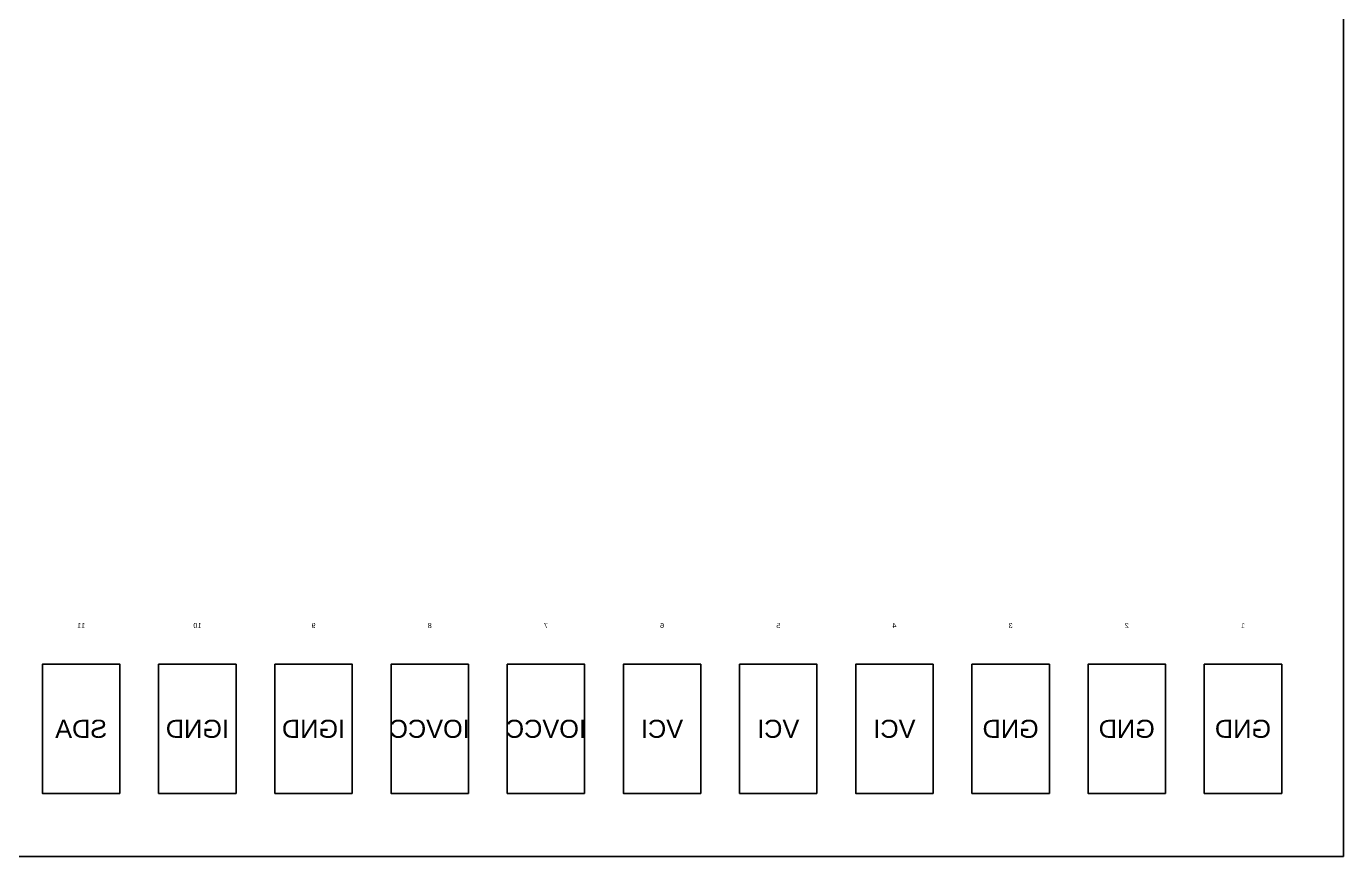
# Model space of a CAD drawing. Header units: millimetres. Extents: x 818 to 1306, y 1648 to 2013.
# Drawn here: x 956.055 to 956.565, y 1840.79 to 1841.111 of the extents above; entities that cross this region are included whole.
import ezdxf
from ezdxf.enums import TextEntityAlignment as Align

# ---------------------------------------------------------------- set-up
doc = ezdxf.new("R2010")
doc.units = ezdxf.units.MM
doc.linetypes.add('CENTER', pattern=[2, 1.25, -0.25, 0.25, -0.25])
for name, color, linetype in [('110_000', 3, 'Continuous'), ('192_000', 3, 'Continuous'), ('249_254', 3, 'Continuous'), ('center', 1, 'CENTER')]:
    doc.layers.add(name, color=color, linetype=linetype)
doc.layers.add('尺寸线 DIM', color=3, linetype='Continuous', lineweight=15)
doc.styles.get("Standard").update_dxf_attribs({"font": 'arial.ttf'})

# ---------------------------------------------------------------- blocks, each defined once
blk = doc.blocks.new('NV3006A1N_PAD')
at = {"layer": '110_000'}
for points in [[(-5.336, -0.297), (-5.336, -0.247), (-5.306, -0.247), (-5.306, -0.297), (-5.336, -0.297)], [(-5.291, -0.297), (-5.291, -0.247), (-5.261, -0.247), (-5.261, -0.297), (-5.291, -0.297)], [(-5.246, -0.297), (-5.246, -0.247), (-5.216, -0.247), (-5.216, -0.297), (-5.246, -0.297)], [(-5.201, -0.297), (-5.201, -0.247), (-5.171, -0.247), (-5.171, -0.297), (-5.201, -0.297)], [(-5.156, -0.297), (-5.156, -0.247), (-5.126, -0.247), (-5.126, -0.297), (-5.156, -0.297)], [(-5.111, -0.297), (-5.111, -0.247), (-5.081, -0.247), (-5.081, -0.297), (-5.111, -0.297)], [(-5.066, -0.297), (-5.066, -0.247), (-5.036, -0.247), (-5.036, -0.297), (-5.066, -0.297)], [(-5.021, -0.297), (-5.021, -0.247), (-4.991, -0.247), (-4.991, -0.297), (-5.021, -0.297)], [(-4.976, -0.297), (-4.976, -0.247), (-4.946, -0.247), (-4.946, -0.297), (-4.976, -0.297)], [(-4.931, -0.297), (-4.931, -0.247), (-4.901, -0.247), (-4.901, -0.297), (-4.931, -0.297)], [(-4.886, -0.297), (-4.886, -0.247), (-4.856, -0.247), (-4.856, -0.297), (-4.886, -0.297)]]:
    blk.add_lwpolyline(points, dxfattribs=at)
at = {"layer": '249_254'}
blk.add_lwpolyline([(-5.36, -0.3215), (-5.36, 0.3215), (5.36, 0.3215), (5.36, -0.3215), (-5.36, -0.3215)], dxfattribs=at)
at = {"layer": '110_000'}
for s, p in [('GND', (-5.321, -0.272)), ('GND', (-5.276, -0.272)), ('GND', (-5.231, -0.272)), ('VCI', (-5.186, -0.272)), ('VCI', (-5.141, -0.272)), ('VCI', (-5.096, -0.272)), ('IOVCC', (-5.051, -0.272)), ('IOVCC', (-5.006, -0.272)), ('IGND', (-4.961, -0.272)), ('IGND', (-4.916, -0.272)), ('SDA', (-4.871, -0.272))]:
    blk.add_text(s, height=0.007, dxfattribs=at).set_placement(p, align=Align.MIDDLE_CENTER)
at = {"layer": '192_000'}
for s, p in [('1', (-5.321, -0.232)), ('2', (-5.276, -0.232)), ('3', (-5.231, -0.232)), ('4', (-5.186, -0.232)), ('5', (-5.141, -0.232)), ('6', (-5.096, -0.232)), ('7', (-5.051, -0.232)), ('8', (-5.006, -0.232)), ('9', (-4.961, -0.232)), ('10', (-4.916, -0.232)), ('11', (-4.871, -0.232))]:
    blk.add_text(s, height=0.002, dxfattribs=at).set_placement(p, align=Align.MIDDLE_CENTER)
blk = doc.blocks.new('AR_IC_ALL')
at = {"layer": 'center'}
blk.add_lwpolyline([(0, 0), (10.72, 0), (10.72, 0.643), (0, 0.643), (0, 0)], dxfattribs=at)
blk.add_blockref('NV3006A1N_PAD', (5.36, 0.3215))
blk = doc.blocks.new('A$C579B7D62')
at = {"color": 6, "xscale": -1}
blk.add_blockref('AR_IC_ALL', (5.36, -66.2988), dxfattribs=at)

msp = doc.modelspace()

# ---------------------------------------------------------------- block references
at = {"layer": '尺寸线 DIM', "color": 0, "ltscale": 5}
msp.add_blockref('A$C579B7D62', (951.20504, 1907.08852), dxfattribs=at)

doc.saveas('drawing.dxf')
